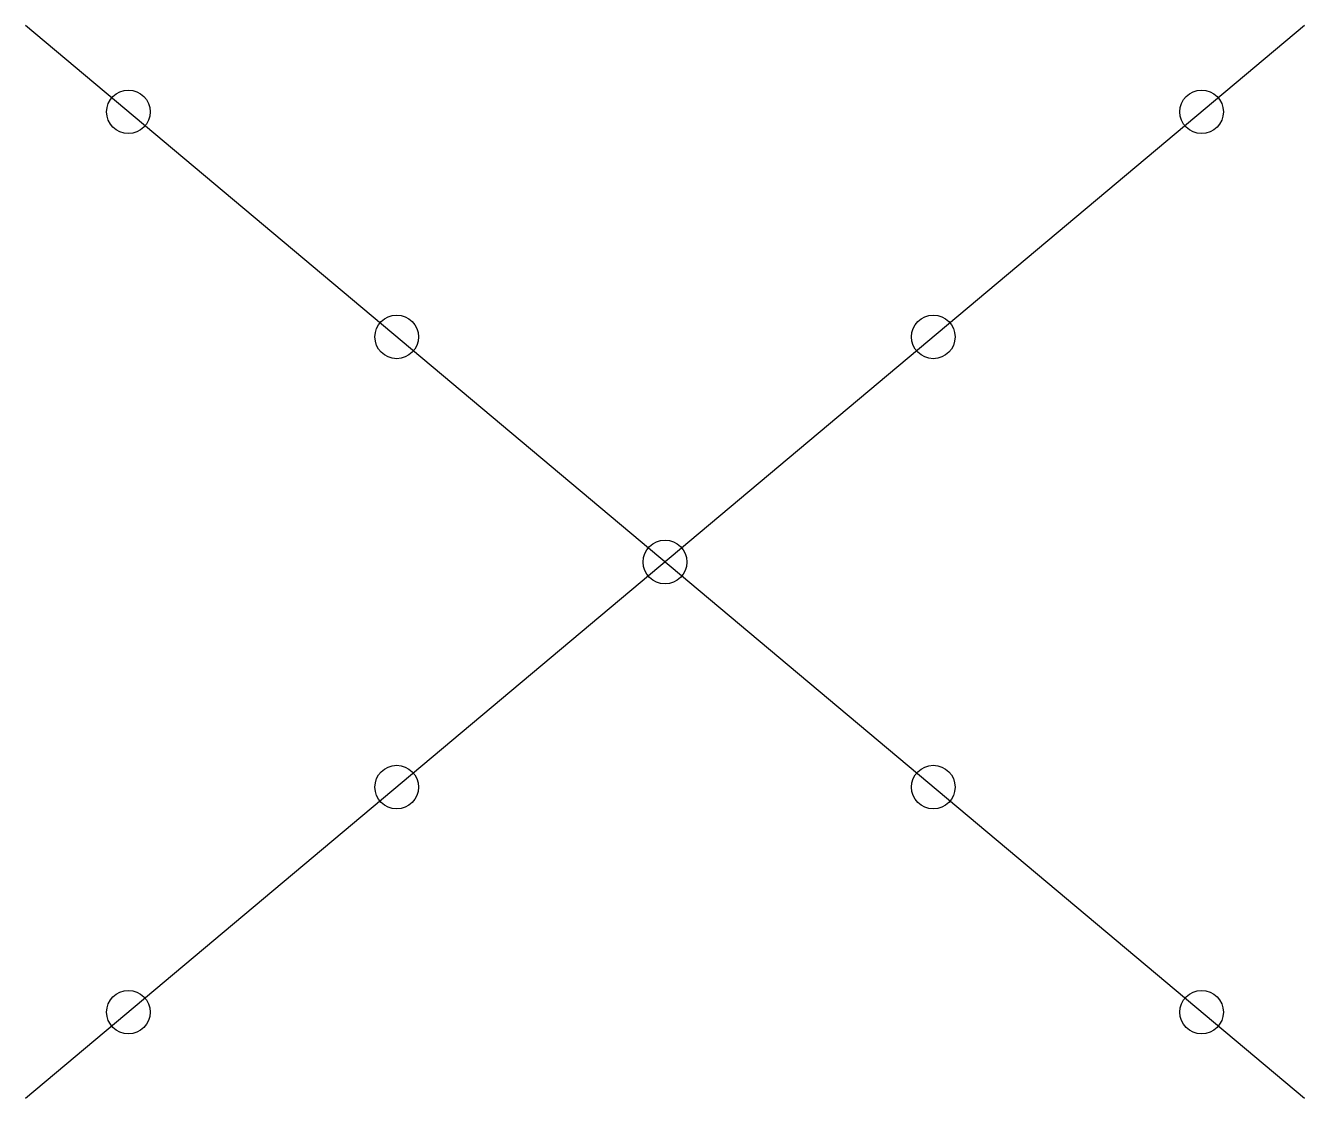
# Model space of a CAD drawing. Header units: millimetres. Extents: x -47.1 to -6.1, y 1.1 to 35.6.
import ezdxf

# ---------------------------------------------------------------- set-up
doc = ezdxf.new("R2010")
doc.units = ezdxf.units.MM
doc.layers.get('0').update_dxf_attribs({"linetype": 'CONTINUOUS'})

msp = doc.modelspace()

# ---------------------------------------------------------------- linework, layer by layer
for p, q in [((-6.061, 1.1), (-47.139, 35.569)), ((-6.061, 35.569), (-47.139, 1.1))]:
    msp.add_line(p, q)
for centre in [(-43.836, 32.797), (-9.364, 32.797), (-35.218, 25.566), (-17.982, 25.566), (-26.6, 18.334), (-35.218, 11.103), (-17.982, 11.103), (-43.836, 3.872), (-9.364, 3.872)]:
    msp.add_circle(centre, 0.7)

doc.saveas('drawing.dxf')
